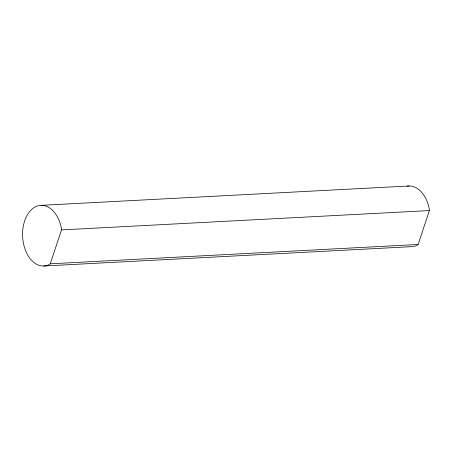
<?xml version="1.0" encoding="UTF-8"?>
<svg xmlns="http://www.w3.org/2000/svg" width="452" height="452" viewBox="0 0 452 452"><rect width="100%" height="100%" fill="white"/><g stroke="black" fill="none" stroke-linecap="round" stroke-linejoin="round"><path stroke-width="0.68" d="M50.245 263.815L61.528 229.904L61.201 227.339A30.369 19.798 87 0 0 36.075 206.496A30.369 19.798 87 0 0 23.594 244.007A30.369 19.798 87 0 0 48.72 264.849L50.245 263.815L418.123 244.47L429.4 210.564L429.072 207.993A30.369 19.798 87 0 0 407.099 186.184M418.123 244.47L416.597 245.504A30.369 19.798 87 0 1 411.512 246.668L43.641 266.013M41.155 205.332L409.032 185.987M61.528 229.904L429.4 210.564"/></g></svg>
